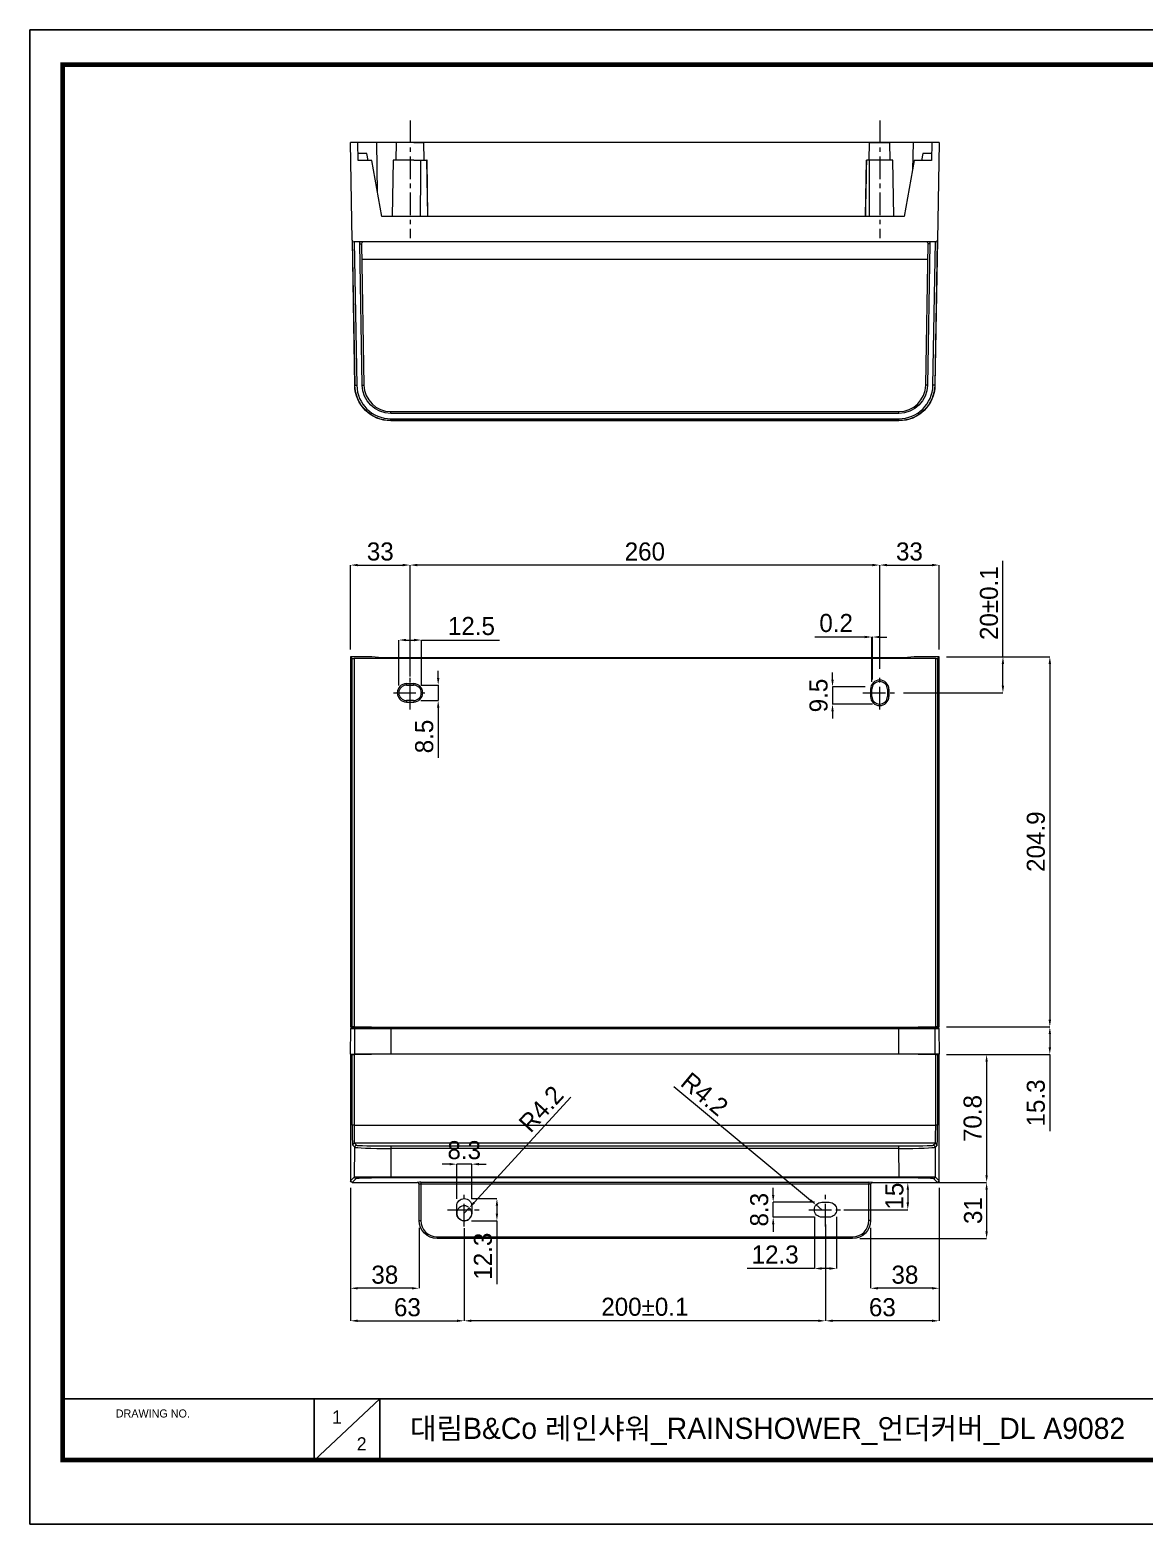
# Model space of a CAD drawing. Extents: x 1973 to 3101, y 0 to 827.
# Drawn here: x 1973 to 2590, y 0 to 827 of the extents above; entities that cross this region are included whole.
import ezdxf

# ---------------------------------------------------------------- set-up
doc = ezdxf.new("R2010")
doc.units = 0
doc.header["$LTSCALE"] = 10
doc.header["$MEASUREMENT"] = 0
doc.header["$PDMODE"] = 3
doc.header["$PDSIZE"] = -10
doc.linetypes.add('CENTER', pattern=[2, 1.25, -0.25, 0.25, -0.25])
doc.layers.get('0').update_dxf_attribs({"linetype": 'CONTINUOUS'})
doc.layers.get('DEFPOINTS').update_dxf_attribs({"linetype": 'CONTINUOUS'})
doc.layers.add('1', color=7, linetype='CONTINUOUS')
doc.styles.add('Daelim Dimension', font='\x7f\x7f\x7f\x7f.TTF')
doc.dimstyles.new('DEFAULT', dxfattribs={"dimscale": 2, "dimtxt": 2, "dimasz": 2, "dimexe": 0, "dimexo": 2, "dimgap": 1, "dimtad": 1, "dimdec": 1, "dimzin": 9, "dimdsep": 46, "dimtxsty": 'Daelim Dimension', "dimcen": 0.5, "dimclrd": 252, "dimclre": 252, "dimclrt": 3, "dimadec": 1, "dimazin": 0, "dimtfac": 1, "dimtdec": 1, "dimtix": 1, "dimtmove": 0, "dimatfit": 3, "dimfxl": 0, "dimtolj": 1, "dimtzin": 1, "dimlwd": 9, "dimlwe": 9, "dimarcsym": 0})

# ---------------------------------------------------------------- blocks, each defined once
blk = doc.blocks.new('*D3')
at = {"color": 5, "lineweight": 9, "ltscale": 0.5}
for p, q in [((2480.14, 479.97), (2537.38, 479.97)), ((2537.38, 475.97), (2537.38, 279.12)), ((2480.14, 275.12), (2537.38, 275.12))]:
    blk.add_line(p, q, dxfattribs=at)
at = {"color": 5, "ltscale": 0.5}
for points in [[(2536.72, 475.97), (2538.05, 475.97), (2537.38, 479.97)], [(2536.72, 279.12), (2538.05, 279.12), (2537.38, 275.12)]]:
    blk.add_solid(points, dxfattribs=at)
at = {"layer": 'DEFPOINTS', "color": 0, "ltscale": 0.5}
for p in [(2476.14, 479.97), (2476.14, 275.12), (2537.38, 275.12)]:
    blk.add_point(p, dxfattribs=at)
at = {"color": 7, "ltscale": 0.5, "insert": (2529.68, 377.63), "char_height": 10, "attachment_point": 5, "rotation": 90, "style": 'Daelim Dimension'}
blk.add_mtext('\\A1;204.9', dxfattribs=at)
blk = doc.blocks.new('*D4')
at = {"color": 5, "lineweight": 9, "ltscale": 0.5}
for p, q in [((2480.14, 275.12), (2537.38, 275.12)), ((2537.38, 271.12), (2537.38, 263.82)), ((2480.14, 259.82), (2537.38, 259.82)), ((2537.38, 259.82), (2537.38, 217.51))]:
    blk.add_line(p, q, dxfattribs=at)
at = {"color": 5, "ltscale": 0.5}
for points in [[(2536.72, 271.12), (2538.05, 271.12), (2537.38, 275.12)], [(2536.72, 263.82), (2538.05, 263.82), (2537.38, 259.82)]]:
    blk.add_solid(points, dxfattribs=at)
at = {"layer": 'DEFPOINTS', "color": 0, "ltscale": 0.5}
for p in [(2476.14, 275.12), (2476.14, 259.82), (2537.38, 259.82)]:
    blk.add_point(p, dxfattribs=at)
at = {"color": 7, "ltscale": 0.5, "insert": (2529.68, 233.04), "char_height": 10, "attachment_point": 5, "rotation": 90, "style": 'Daelim Dimension'}
blk.add_mtext('\\A1;15.3', dxfattribs=at)
blk = doc.blocks.new('*D5')
at = {"color": 5, "lineweight": 9, "ltscale": 0.5}
for p, q in [((2480.14, 259.82), (2502.39, 259.82)), ((2502.39, 255.82), (2502.39, 193.01)), ((2479.14, 189.01), (2502.39, 189.01))]:
    blk.add_line(p, q, dxfattribs=at)
at = {"color": 5, "ltscale": 0.5}
for points in [[(2501.72, 255.82), (2503.05, 255.82), (2502.39, 259.82)], [(2501.72, 193.01), (2503.05, 193.01), (2502.39, 189.01)]]:
    blk.add_solid(points, dxfattribs=at)
at = {"layer": 'DEFPOINTS', "color": 0, "ltscale": 0.5}
for p in [(2476.14, 259.82), (2475.14, 189.01), (2502.39, 189.01)]:
    blk.add_point(p, dxfattribs=at)
at = {"color": 7, "ltscale": 0.5, "insert": (2494.68, 224.42), "char_height": 10, "attachment_point": 5, "rotation": 90, "style": 'Daelim Dimension'}
blk.add_mtext('\\A1;70.8', dxfattribs=at)
blk = doc.blocks.new('*D6')
at = {"color": 5, "lineweight": 9, "ltscale": 0.5}
for p, q in [((2511.42, 479.97), (2511.42, 533.01)), ((2480.14, 479.97), (2511.42, 479.97)), ((2511.42, 463.97), (2511.42, 475.97)), ((2456.42, 459.97), (2511.42, 459.97))]:
    blk.add_line(p, q, dxfattribs=at)
at = {"color": 5, "ltscale": 0.5}
for points in [[(2510.75, 475.97), (2512.08, 475.97), (2511.42, 479.97)], [(2510.75, 463.97), (2512.08, 463.97), (2511.42, 459.97)]]:
    blk.add_solid(points, dxfattribs=at)
at = {"layer": 'DEFPOINTS', "color": 0, "ltscale": 0.5}
for p in [(2476.14, 479.97), (2511.42, 479.97), (2452.42, 459.97)]:
    blk.add_point(p, dxfattribs=at)
at = {"color": 7, "ltscale": 0.5, "insert": (2503.72, 509.59), "char_height": 10, "attachment_point": 5, "rotation": 90, "style": 'Daelim Dimension'}
blk.add_mtext('\\A1;20%%P0.1', dxfattribs=at)
blk = doc.blocks.new('*D7')
at = {"color": 5, "lineweight": 9, "ltscale": 0.5}
for p, q in [((2443.18, 189.01), (2502.39, 189.01)), ((2502.39, 185.01), (2502.39, 161.97)), ((2432.18, 157.97), (2502.39, 157.97))]:
    blk.add_line(p, q, dxfattribs=at)
at = {"color": 5, "ltscale": 0.5}
for points in [[(2501.72, 185.01), (2503.05, 185.01), (2502.39, 189.01)], [(2501.72, 161.97), (2503.05, 161.97), (2502.39, 157.97)]]:
    blk.add_solid(points, dxfattribs=at)
at = {"layer": 'DEFPOINTS', "color": 0, "ltscale": 0.5}
for p in [(2439.18, 189.01), (2428.18, 157.97), (2502.39, 157.97)]:
    blk.add_point(p, dxfattribs=at)
at = {"color": 7, "ltscale": 0.5, "insert": (2494.93, 173.49), "char_height": 10, "attachment_point": 5, "rotation": 90, "style": 'Daelim Dimension'}
blk.add_mtext('\\A1;31', dxfattribs=at)
blk = doc.blocks.new('*D8')
at = {"color": 5, "lineweight": 9, "ltscale": 0.5}
for p, q in [((2476.14, 186.01), (2476.14, 130.5)), ((2438.18, 163.97), (2438.18, 130.5)), ((2472.14, 130.5), (2442.18, 130.5))]:
    blk.add_line(p, q, dxfattribs=at)
at = {"color": 5, "ltscale": 0.5}
for points in [[(2442.18, 131.16), (2442.18, 129.83), (2438.18, 130.5)], [(2472.14, 131.16), (2472.14, 129.83), (2476.14, 130.5)]]:
    blk.add_solid(points, dxfattribs=at)
at = {"layer": 'DEFPOINTS', "color": 0, "ltscale": 0.5}
for p in [(2476.14, 190.01), (2438.18, 167.97), (2438.18, 130.5)]:
    blk.add_point(p, dxfattribs=at)
at = {"color": 7, "ltscale": 0.5, "insert": (2457.16, 137.95), "char_height": 10, "attachment_point": 5, "style": 'Daelim Dimension'}
blk.add_mtext('\\A1;38', dxfattribs=at)
blk = doc.blocks.new('*D9')
at = {"color": 5, "lineweight": 9, "ltscale": 0.5}
for p, q in [((2150.22, 186.01), (2150.22, 130.5)), ((2188.18, 163.97), (2188.18, 130.5)), ((2184.18, 130.5), (2154.22, 130.5))]:
    blk.add_line(p, q, dxfattribs=at)
at = {"color": 5, "ltscale": 0.5}
for points in [[(2154.22, 131.16), (2154.22, 129.83), (2150.22, 130.5)], [(2184.18, 131.16), (2184.18, 129.83), (2188.18, 130.5)]]:
    blk.add_solid(points, dxfattribs=at)
at = {"layer": 'DEFPOINTS', "color": 0, "ltscale": 0.5}
for p in [(2150.22, 190.01), (2188.18, 167.97), (2150.22, 130.5)]:
    blk.add_point(p, dxfattribs=at)
at = {"color": 7, "ltscale": 0.5, "insert": (2169.2, 137.95), "char_height": 10, "attachment_point": 5, "style": 'Daelim Dimension'}
blk.add_mtext('\\A1;38', dxfattribs=at)
blk = doc.blocks.new('*D10')
at = {"color": 5, "lineweight": 9, "ltscale": 0.5}
for p, q in [((2205.03, 199.17), (2201.03, 199.17)), ((2209.03, 179.97), (2209.03, 199.17)), ((2217.33, 199.17), (2209.03, 199.17)), ((2217.33, 179.97), (2217.33, 199.17)), ((2221.33, 199.17), (2225.33, 199.17))]:
    blk.add_line(p, q, dxfattribs=at)
at = {"color": 5, "ltscale": 0.5}
for points in [[(2205.03, 199.84), (2205.03, 198.51), (2209.03, 199.17)], [(2221.33, 199.84), (2221.33, 198.51), (2217.33, 199.17)]]:
    blk.add_solid(points, dxfattribs=at)
at = {"layer": 'DEFPOINTS', "color": 0, "ltscale": 0.5}
for p in [(2209.03, 199.17), (2209.03, 175.97), (2217.33, 175.97)]:
    blk.add_point(p, dxfattribs=at)
at = {"color": 7, "ltscale": 0.5, "insert": (2213.18, 206.87), "char_height": 10, "attachment_point": 5, "style": 'Daelim Dimension'}
blk.add_mtext('\\A1;8.3', dxfattribs=at)
blk = doc.blocks.new('*D11')
at = {"color": 5, "lineweight": 9, "ltscale": 0.5}
for p, q in [((2217.18, 180.12), (2231.27, 180.12)), ((2231.27, 176.12), (2231.27, 171.82)), ((2217.18, 167.82), (2231.27, 167.82)), ((2231.27, 167.82), (2231.27, 132.72))]:
    blk.add_line(p, q, dxfattribs=at)
at = {"color": 5, "ltscale": 0.5}
for points in [[(2230.6, 176.12), (2231.94, 176.12), (2231.27, 180.12)], [(2230.6, 171.82), (2231.94, 171.82), (2231.27, 167.82)]]:
    blk.add_solid(points, dxfattribs=at)
at = {"layer": 'DEFPOINTS', "color": 0, "ltscale": 0.5}
for p in [(2213.18, 180.12), (2213.18, 167.82), (2231.27, 167.82)]:
    blk.add_point(p, dxfattribs=at)
at = {"color": 7, "ltscale": 0.5, "insert": (2223.57, 148.25), "char_height": 10, "attachment_point": 5, "rotation": 90, "style": 'Daelim Dimension'}
blk.add_mtext('\\A1;12.3', dxfattribs=at)
blk = doc.blocks.new('*D12')
at = {"color": 5, "lineweight": 9, "ltscale": 0.5}
for p, q in [((2272.15, 236.26), (2218.68, 177.98)), ((2213.18, 171.97), (2215.98, 175.03))]:
    blk.add_line(p, q, dxfattribs=at)
blk.add_arc((2213.18, 171.97), 4.15, 55.22485, 47.46874, dxfattribs=at)
at = {"color": 5, "ltscale": 0.5}
blk.add_solid([(2218.19, 178.43), (2219.18, 177.53), (2215.98, 175.03)], dxfattribs=at)
at = {"layer": 'DEFPOINTS', "color": 0, "ltscale": 0.5}
for p in [(2215.98, 175.03), (2213.18, 171.97)]:
    blk.add_point(p, dxfattribs=at)
at = {"color": 7, "ltscale": 0.5, "insert": (2255.74, 229.76), "char_height": 10, "attachment_point": 5, "rotation": 47.46874, "style": 'Daelim Dimension'}
blk.add_mtext('\\A1;R4.2', dxfattribs=at)
blk = doc.blocks.new('*D13')
at = {"color": 5, "lineweight": 9, "ltscale": 0.5}
for p, q in [((2384.23, 182.12), (2384.23, 186.12)), ((2407.18, 178.12), (2384.23, 178.12)), ((2384.23, 169.82), (2384.23, 178.12)), ((2407.18, 169.82), (2384.23, 169.82)), ((2384.23, 165.82), (2384.23, 161.82))]:
    blk.add_line(p, q, dxfattribs=at)
at = {"color": 5, "ltscale": 0.5}
for points in [[(2383.57, 182.12), (2384.9, 182.12), (2384.23, 178.12)], [(2383.57, 165.82), (2384.9, 165.82), (2384.23, 169.82)]]:
    blk.add_solid(points, dxfattribs=at)
at = {"layer": 'DEFPOINTS', "color": 0, "ltscale": 0.5}
for p in [(2384.23, 178.12), (2411.18, 178.12), (2411.18, 169.82)]:
    blk.add_point(p, dxfattribs=at)
at = {"color": 7, "ltscale": 0.5, "insert": (2376.53, 173.97), "char_height": 10, "attachment_point": 5, "rotation": 90, "style": 'Daelim Dimension'}
blk.add_mtext('\\A1;8.3', dxfattribs=at)
blk = doc.blocks.new('*D14')
at = {"color": 5, "lineweight": 9, "ltscale": 0.5}
for p, q in [((2407.03, 169.97), (2407.03, 141.43)), ((2419.33, 169.97), (2419.33, 141.43)), ((2407.03, 141.43), (2369.79, 141.43)), ((2415.33, 141.43), (2411.03, 141.43))]:
    blk.add_line(p, q, dxfattribs=at)
at = {"color": 5, "ltscale": 0.5}
for points in [[(2411.03, 142.1), (2411.03, 140.76), (2407.03, 141.43)], [(2415.33, 142.1), (2415.33, 140.76), (2419.33, 141.43)]]:
    blk.add_solid(points, dxfattribs=at)
at = {"layer": 'DEFPOINTS', "color": 0, "ltscale": 0.5}
for p in [(2407.03, 173.97), (2419.33, 173.97), (2407.03, 141.43)]:
    blk.add_point(p, dxfattribs=at)
at = {"color": 7, "ltscale": 0.5, "insert": (2385.32, 149.13), "char_height": 10, "attachment_point": 5, "style": 'Daelim Dimension'}
blk.add_mtext('\\A1;12.3', dxfattribs=at)
blk = doc.blocks.new('*D15')
at = {"color": 5, "lineweight": 9, "ltscale": 0.5}
for p, q in [((2329.13, 242.15), (2404.91, 179.18)), ((2411.18, 173.97), (2407.98, 176.62))]:
    blk.add_line(p, q, dxfattribs=at)
at = {"color": 5, "ltscale": 0.5}
blk.add_solid([(2405.33, 179.69), (2404.48, 178.67), (2407.98, 176.62)], dxfattribs=at)
at = {"layer": 'DEFPOINTS', "color": 0, "ltscale": 0.5}
for p in [(2407.98, 176.62), (2411.18, 173.97)]:
    blk.add_point(p, dxfattribs=at)
at = {"color": 7, "ltscale": 0.5, "insert": (2346.26, 237.93), "char_height": 10, "attachment_point": 5, "rotation": 320.27264, "style": 'Daelim Dimension'}
blk.add_mtext('\\A1;R4.2', dxfattribs=at)
blk = doc.blocks.new('*D16')
at = {"color": 5, "lineweight": 9, "ltscale": 0.5}
for p, q in [((2443.8, 189.01), (2458.75, 189.01)), ((2458.75, 185.01), (2458.75, 177.97)), ((2423.33, 173.97), (2458.75, 173.97))]:
    blk.add_line(p, q, dxfattribs=at)
at = {"color": 5, "ltscale": 0.5}
for points in [[(2458.08, 185.01), (2459.42, 185.01), (2458.75, 189.01)], [(2458.08, 177.97), (2459.42, 177.97), (2458.75, 173.97)]]:
    blk.add_solid(points, dxfattribs=at)
at = {"layer": 'DEFPOINTS', "color": 0, "ltscale": 0.5}
for p in [(2439.8, 189.01), (2419.33, 173.97), (2458.75, 173.97)]:
    blk.add_point(p, dxfattribs=at)
at = {"color": 7, "ltscale": 0.5, "insert": (2451.36, 181.49), "char_height": 10, "attachment_point": 5, "rotation": 90, "style": 'Daelim Dimension'}
blk.add_mtext('\\A1;15', dxfattribs=at)
blk = doc.blocks.new('*D17')
at = {"color": 5, "lineweight": 9, "ltscale": 0.5}
for p, q in [((2413.18, 165.82), (2413.18, 112.5)), ((2213.18, 163.82), (2213.18, 112.5)), ((2409.18, 112.5), (2217.18, 112.5))]:
    blk.add_line(p, q, dxfattribs=at)
at = {"color": 5, "ltscale": 0.5}
for points in [[(2217.18, 113.17), (2217.18, 111.83), (2213.18, 112.5)], [(2409.18, 113.17), (2409.18, 111.83), (2413.18, 112.5)]]:
    blk.add_solid(points, dxfattribs=at)
at = {"layer": 'DEFPOINTS', "color": 0, "ltscale": 0.5}
for p in [(2213.18, 167.82), (2413.18, 169.82), (2213.18, 112.5)]:
    blk.add_point(p, dxfattribs=at)
at = {"color": 7, "ltscale": 0.5, "insert": (2313.18, 120.2), "char_height": 10, "attachment_point": 5, "style": 'Daelim Dimension'}
blk.add_mtext('\\A1;200%%P0.1', dxfattribs=at)
blk = doc.blocks.new('*D18')
at = {"color": 5, "lineweight": 9, "ltscale": 0.5}
for p, q in [((2150.22, 186.01), (2150.22, 112.5)), ((2213.18, 163.76), (2213.18, 112.5)), ((2154.22, 112.5), (2209.18, 112.5))]:
    blk.add_line(p, q, dxfattribs=at)
at = {"color": 5, "ltscale": 0.5}
for points in [[(2154.22, 113.17), (2154.22, 111.83), (2150.22, 112.5)], [(2209.18, 113.17), (2209.18, 111.83), (2213.18, 112.5)]]:
    blk.add_solid(points, dxfattribs=at)
at = {"layer": 'DEFPOINTS', "color": 0, "ltscale": 0.5}
for p in [(2150.22, 190.01), (2213.18, 167.76), (2213.18, 112.5)]:
    blk.add_point(p, dxfattribs=at)
at = {"color": 7, "ltscale": 0.5, "insert": (2181.7, 119.95), "char_height": 10, "attachment_point": 5, "style": 'Daelim Dimension'}
blk.add_mtext('\\A1;63', dxfattribs=at)
blk = doc.blocks.new('*D19')
at = {"color": 5, "lineweight": 9, "ltscale": 0.5}
for p, q in [((2476.14, 186.01), (2476.14, 112.5)), ((2413.18, 165.82), (2413.18, 112.5)), ((2472.14, 112.5), (2417.18, 112.5))]:
    blk.add_line(p, q, dxfattribs=at)
at = {"color": 5, "ltscale": 0.5}
for points in [[(2417.18, 113.17), (2417.18, 111.83), (2413.18, 112.5)], [(2472.14, 113.17), (2472.14, 111.83), (2476.14, 112.5)]]:
    blk.add_solid(points, dxfattribs=at)
at = {"layer": 'DEFPOINTS', "color": 0, "ltscale": 0.5}
for p in [(2476.14, 190.01), (2413.18, 169.82), (2413.18, 112.5)]:
    blk.add_point(p, dxfattribs=at)
at = {"color": 7, "ltscale": 0.5, "insert": (2444.66, 119.95), "char_height": 10, "attachment_point": 5, "style": 'Daelim Dimension'}
blk.add_mtext('\\A1;63', dxfattribs=at)
blk = doc.blocks.new('*D20')
at = {"color": 5, "lineweight": 9, "ltscale": 0.5}
for p, q in [((2434.93, 490.85), (2407.35, 490.85)), ((2438.93, 465.97), (2438.93, 490.85)), ((2439.15, 490.85), (2438.93, 490.85)), ((2439.15, 467.33), (2439.15, 490.85)), ((2443.15, 490.85), (2447.15, 490.85))]:
    blk.add_line(p, q, dxfattribs=at)
at = {"color": 5, "ltscale": 0.5}
for points in [[(2434.93, 491.52), (2434.93, 490.19), (2438.93, 490.85)], [(2443.15, 491.52), (2443.15, 490.19), (2439.15, 490.85)]]:
    blk.add_solid(points, dxfattribs=at)
at = {"layer": 'DEFPOINTS', "color": 0, "ltscale": 0.5}
for p in [(2438.93, 490.85), (2439.15, 463.33), (2438.93, 461.97)]:
    blk.add_point(p, dxfattribs=at)
at = {"color": 7, "ltscale": 0.5, "insert": (2419.08, 498.55), "char_height": 10, "attachment_point": 5, "style": 'Daelim Dimension'}
blk.add_mtext('\\A1;0.2', dxfattribs=at)
blk = doc.blocks.new('*D21')
at = {"color": 5, "lineweight": 9, "ltscale": 0.5}
for p, q in [((2417.08, 467.25), (2417.08, 471.25)), ((2435.12, 463.25), (2417.08, 463.25)), ((2417.08, 463.25), (2417.08, 453.72)), ((2439.18, 453.72), (2417.08, 453.72)), ((2417.08, 449.72), (2417.08, 445.72))]:
    blk.add_line(p, q, dxfattribs=at)
at = {"color": 5, "ltscale": 0.5}
for points in [[(2416.42, 467.25), (2417.75, 467.25), (2417.08, 463.25)], [(2416.42, 449.72), (2417.75, 449.72), (2417.08, 453.72)]]:
    blk.add_solid(points, dxfattribs=at)
at = {"layer": 'DEFPOINTS', "color": 0, "ltscale": 0.5}
for p in [(2439.12, 463.25), (2417.08, 453.72), (2443.18, 453.72)]:
    blk.add_point(p, dxfattribs=at)
at = {"color": 7, "ltscale": 0.5, "insert": (2409.38, 458.48), "char_height": 10, "attachment_point": 5, "rotation": 90, "style": 'Daelim Dimension'}
blk.add_mtext('\\A1;9.5', dxfattribs=at)
blk = doc.blocks.new('*D22')
at = {"color": 5, "lineweight": 9, "ltscale": 0.5}
for p, q in [((2198.76, 468.22), (2198.76, 472.22)), ((2189.18, 464.22), (2198.76, 464.22)), ((2198.76, 464.22), (2198.76, 455.72)), ((2189.18, 455.72), (2198.76, 455.72)), ((2198.76, 451.72), (2198.76, 423.92))]:
    blk.add_line(p, q, dxfattribs=at)
at = {"color": 5, "ltscale": 0.5}
for points in [[(2198.09, 468.22), (2199.42, 468.22), (2198.76, 464.22)], [(2198.09, 451.72), (2199.42, 451.72), (2198.76, 455.72)]]:
    blk.add_solid(points, dxfattribs=at)
at = {"layer": 'DEFPOINTS', "color": 0, "ltscale": 0.5}
for p in [(2185.18, 464.22), (2185.18, 455.72), (2198.76, 455.72)]:
    blk.add_point(p, dxfattribs=at)
at = {"color": 7, "ltscale": 0.5, "insert": (2191.06, 435.82), "char_height": 10, "attachment_point": 5, "rotation": 90, "style": 'Daelim Dimension'}
blk.add_mtext('\\A1;8.5', dxfattribs=at)
blk = doc.blocks.new('*D23')
at = {"color": 5, "lineweight": 9, "ltscale": 0.5}
for p, q in [((2176.93, 463.97), (2176.93, 489.19)), ((2180.93, 489.19), (2185.43, 489.19)), ((2189.43, 463.97), (2189.43, 489.19)), ((2189.43, 489.19), (2232.79, 489.19))]:
    blk.add_line(p, q, dxfattribs=at)
at = {"color": 5, "ltscale": 0.5}
for points in [[(2180.93, 489.86), (2180.93, 488.52), (2176.93, 489.19)], [(2185.43, 489.86), (2185.43, 488.52), (2189.43, 489.19)]]:
    blk.add_solid(points, dxfattribs=at)
at = {"layer": 'DEFPOINTS', "color": 0, "ltscale": 0.5}
for p in [(2176.93, 489.19), (2176.93, 459.97), (2189.43, 459.97)]:
    blk.add_point(p, dxfattribs=at)
at = {"color": 7, "ltscale": 0.5, "insert": (2217.16, 496.89), "char_height": 10, "attachment_point": 5, "style": 'Daelim Dimension'}
blk.add_mtext('\\A1;12.5', dxfattribs=at)
blk = doc.blocks.new('*D24')
at = {"color": 5, "lineweight": 9, "ltscale": 0.5}
for p, q in [((2443.18, 473.22), (2443.18, 530.67)), ((2447.18, 530.67), (2472.14, 530.67)), ((2476.14, 483.97), (2476.14, 530.67))]:
    blk.add_line(p, q, dxfattribs=at)
at = {"color": 5, "ltscale": 0.5}
for points in [[(2447.18, 531.34), (2447.18, 530), (2443.18, 530.67)], [(2472.14, 531.34), (2472.14, 530), (2476.14, 530.67)]]:
    blk.add_solid(points, dxfattribs=at)
at = {"layer": 'DEFPOINTS', "color": 0, "ltscale": 0.5}
for p in [(2476.14, 530.67), (2476.14, 479.97), (2443.18, 469.22)]:
    blk.add_point(p, dxfattribs=at)
at = {"color": 7, "ltscale": 0.5, "insert": (2459.66, 538.12), "char_height": 10, "attachment_point": 5, "style": 'Daelim Dimension'}
blk.add_mtext('\\A1;33', dxfattribs=at)
blk = doc.blocks.new('*D25')
at = {"color": 5, "lineweight": 9, "ltscale": 0.5}
for p, q in [((2183.18, 469.07), (2183.18, 530.67)), ((2439.18, 530.67), (2187.18, 530.67)), ((2443.18, 519.84), (2443.18, 530.67))]:
    blk.add_line(p, q, dxfattribs=at)
at = {"color": 5, "ltscale": 0.5}
for points in [[(2187.18, 531.34), (2187.18, 530), (2183.18, 530.67)], [(2439.18, 531.34), (2439.18, 530), (2443.18, 530.67)]]:
    blk.add_solid(points, dxfattribs=at)
at = {"layer": 'DEFPOINTS', "color": 0, "ltscale": 0.5}
for p in [(2183.18, 530.67), (2443.18, 515.84), (2183.18, 465.07)]:
    blk.add_point(p, dxfattribs=at)
at = {"color": 7, "ltscale": 0.5, "insert": (2313.18, 538.11), "char_height": 10, "attachment_point": 5, "style": 'Daelim Dimension'}
blk.add_mtext('\\A1;260', dxfattribs=at)
blk = doc.blocks.new('*D26')
at = {"color": 5, "lineweight": 9, "ltscale": 0.5}
for p, q in [((2150.22, 483.97), (2150.22, 530.67)), ((2154.22, 530.67), (2179.18, 530.67)), ((2183.18, 473.22), (2183.18, 530.67))]:
    blk.add_line(p, q, dxfattribs=at)
at = {"color": 5, "ltscale": 0.5}
for points in [[(2154.22, 531.34), (2154.22, 530), (2150.22, 530.67)], [(2179.18, 531.34), (2179.18, 530), (2183.18, 530.67)]]:
    blk.add_solid(points, dxfattribs=at)
at = {"layer": 'DEFPOINTS', "color": 0, "ltscale": 0.5}
for p in [(2183.18, 530.67), (2150.22, 479.97), (2183.18, 469.22)]:
    blk.add_point(p, dxfattribs=at)
at = {"color": 7, "ltscale": 0.5, "insert": (2166.7, 538.12), "char_height": 10, "attachment_point": 5, "style": 'Daelim Dimension'}
blk.add_mtext('\\A1;33', dxfattribs=at)

msp = doc.modelspace()

# ---------------------------------------------------------------- linework, layer by layer
at = {"lineweight": 18}
for p, q in [((2448.86, 764.49), (2437.49, 764.49)), ((2193.07, 723.49), (2173.28, 723.49)), ((2451.08, 723.49), (2435.27, 723.49)), ((2181.17, 465.07), (2185.19, 465.07)), ((2181.18, 464.22), (2185.18, 464.22)), ((2181.17, 454.87), (2185.19, 454.87)), ((2185.18, 455.72), (2181.18, 455.72)), ((2438.08, 461.98), (2438.08, 457.96)), ((2438.93, 457.97), (2438.93, 461.97)), ((2447.43, 461.97), (2447.43, 457.97)), ((2448.28, 461.98), (2448.28, 457.96))]:
    msp.add_line(p, q, dxfattribs=at)
at = {"color": 5}
msp.add_line((1990.84, 69.28), (2899.43, 69.28), dxfattribs=at)
at = {"color": 5, "ltscale": 40}
for p, q in [((2130.12, 69.28), (2130.12, 35.27)), ((2130.12, 69.28), (2130.12, 35.27)), ((2166.51, 69.28), (2130.12, 35.27)), ((2166.51, 69.28), (2130.12, 35.27)), ((2166.51, 69.28), (2166.51, 35.27)), ((2166.51, 69.28), (2166.51, 35.27))]:
    msp.add_line(p, q, dxfattribs=at)
at = {"ltscale": 0.5}
msp.add_lwpolyline([(1972.7, 0), (3101.1, 0), (3101.1, 826.8), (1972.7, 826.8)], close=True, dxfattribs=at)
at = {"color": 5, "linetype": 'ByBlock', "lineweight": 200, "const_width": 2.6}
msp.add_lwpolyline([(1990.84, 35.4), (3082.84, 35.4), (3082.84, 807.6), (1990.84, 807.6)], close=True, dxfattribs=at)
at = {"lineweight": 18}
for centre, radius, start, end in [((2181.23, 459.97), 5.1, 90.67805, 269.32195), ((2181.18, 459.97), 4.25, 90, 270), ((2185.18, 459.97), 4.25, 270, 90), ((2185.12, 459.97), 5.1, 270.67805, 89.32195), ((2443.18, 461.92), 5.1, 0.67805, 179.32195), ((2443.18, 461.97), 4.25, 0, 180), ((2443.18, 458.02), 5.1, 180.67805, 359.32195), ((2443.18, 457.97), 4.25, 180, 0)]:
    msp.add_arc(centre, radius, start, end, dxfattribs=at)
at = {"layer": '1', "color": 7, "linetype": 'Continuous', "lineweight": 18}
for p, q in [((2151.16, 710.47), (2150.22, 764.49)), ((2154.21, 764.49), (2150.22, 764.49)), ((2154.21, 764.49), (2150.22, 764.49)), ((2154.39, 754.49), (2154.21, 764.49)), ((2164.71, 764.49), (2154.21, 764.49)), ((2165.2, 736.66), (2164.71, 764.49)), ((2461.63, 764.49), (2164.72, 764.49)), ((2175.5, 764.49), (2175.33, 754.65)), ((2181.19, 764.49), (2175.5, 764.49)), ((2185.21, 764.49), (2181.19, 764.49)), ((2185.21, 764.49), (2190.89, 764.49)), ((2191.07, 754.65), (2190.89, 764.49)), ((2437.32, 754.65), (2437.49, 764.49)), ((2437.49, 764.49), (2448.86, 764.49)), ((2449.03, 754.65), (2448.86, 764.49)), ((2461.64, 764.49), (2461.37, 749.44)), ((2472.14, 764.49), (2461.64, 764.49)), ((2472.14, 764.49), (2471.96, 754.49)), ((2476.14, 764.49), (2472.14, 764.49)), ((2476.14, 764.49), (2475.19, 710.47)), ((2159.32, 758.49), (2154.32, 758.49)), ((2162.06, 754.49), (2154.39, 754.49)), ((2160.03, 754.49), (2159.32, 758.49)), ((2167.52, 723.49), (2162.06, 754.49)), ((2173.83, 754.65), (2173.28, 723.49)), ((2181.19, 754.65), (2173.83, 754.65)), ((2185.21, 754.65), (2181.19, 754.65)), ((2185.21, 754.65), (2188.91, 754.65)), ((2188.91, 754.65), (2192.48, 754.65)), ((2192.57, 754.65), (2192.48, 754.65)), ((2193.11, 723.49), (2192.57, 754.65)), ((2435.27, 723.49), (2435.81, 754.65)), ((2435.85, 754.65), (2435.81, 754.65)), ((2437.5, 754.65), (2435.85, 754.65)), ((2450.54, 754.65), (2437.5, 754.65)), ((2451.08, 723.49), (2450.54, 754.65)), ((2462.26, 754.49), (2456.8, 723.49)), ((2471.96, 754.49), (2462.26, 754.49)), ((2467.03, 758.49), (2466.32, 754.49)), ((2472.03, 758.49), (2467.03, 758.49)), ((2456.8, 723.49), (2167.52, 723.49)), ((2151.16, 710.47), (2152.56, 630.14)), ((2474.19, 709.49), (2152.16, 709.49)), ((2156.31, 708.48), (2157.68, 630.23)), ((2468.67, 630.23), (2470.04, 708.48)), ((2475.19, 710.47), (2473.79, 630.14)), ((2172.56, 615.61), (2453.79, 615.61)), ((2453.79, 610.49), (2172.56, 610.49)), ((2151.16, 479.03), (2150.22, 479.97)), ((2154.21, 479.97), (2150.22, 479.97)), ((2150.22, 479.97), (2150.22, 275.12)), ((2154.39, 479.8), (2154.21, 479.97)), ((2162.06, 479.8), (2154.39, 479.8)), ((2167.52, 479.26), (2162.06, 479.8)), ((2462.26, 479.8), (2456.8, 479.26)), ((2471.96, 479.8), (2462.26, 479.8)), ((2472.14, 479.97), (2471.96, 479.8)), ((2476.14, 479.97), (2472.14, 479.97)), ((2476.14, 479.97), (2475.19, 479.03)), ((2476.14, 275.12), (2476.14, 479.97)), ((2474.19, 479.01), (2152.16, 479.01)), ((2456.8, 479.26), (2167.52, 479.26)), ((2150.22, 275.12), (2151.16, 275.12)), ((2150.22, 259.97), (2150.34, 273.98)), ((2152.16, 275.12), (2151.16, 275.12)), ((2151.34, 274.97), (2153.68, 274.97)), ((2152.16, 275.12), (2161.88, 275.12)), ((2153.59, 274.97), (2153.59, 275.12)), ((2153.68, 274.97), (2172.56, 274.97)), ((2154.03, 274.97), (2154.03, 275.12)), ((2156.83, 275.12), (2156.83, 274.97)), ((2157.26, 275.12), (2157.26, 274.97)), ((2161.88, 275.12), (2161.88, 274.97)), ((2172.56, 274.97), (2453.79, 274.97)), ((2453.79, 274.97), (2472.67, 274.97)), ((2464.48, 275.12), (2474.19, 275.12)), ((2464.48, 274.97), (2464.48, 275.12)), ((2469.09, 274.97), (2469.09, 275.12)), ((2469.53, 274.97), (2469.53, 275.12)), ((2472.33, 275.12), (2472.33, 274.97)), ((2472.67, 274.97), (2475.01, 274.97)), ((2472.76, 275.12), (2472.76, 274.97)), ((2475.19, 275.12), (2474.19, 275.12)), ((2475.19, 275.12), (2476.14, 275.12)), ((2476.01, 273.98), (2476.14, 259.97)), ((2150.22, 259.97), (2152.56, 259.97)), ((2151.16, 259.82), (2150.22, 259.82)), ((2150.22, 259.82), (2150.22, 190.01)), ((2151.16, 259.82), (2152.16, 259.82)), ((2161.88, 259.82), (2152.16, 259.82)), ((2172.56, 259.97), (2152.56, 259.97)), ((2153.59, 259.82), (2153.59, 259.97)), ((2154.03, 259.82), (2154.03, 259.97)), ((2156.83, 259.97), (2156.83, 259.82)), ((2157.26, 259.97), (2157.26, 259.82)), ((2161.88, 259.97), (2161.88, 259.82)), ((2453.79, 259.97), (2172.56, 259.97)), ((2473.79, 259.97), (2453.79, 259.97)), ((2464.48, 259.82), (2464.48, 259.97)), ((2474.19, 259.82), (2464.48, 259.82)), ((2469.09, 259.82), (2469.09, 259.97)), ((2469.53, 259.82), (2469.53, 259.97)), ((2472.33, 259.97), (2472.33, 259.82)), ((2472.76, 259.97), (2472.76, 259.82)), ((2476.14, 259.97), (2473.79, 259.97)), ((2474.19, 259.82), (2475.19, 259.82)), ((2476.14, 259.82), (2475.19, 259.82)), ((2476.14, 190.01), (2476.14, 259.82)), ((2151.21, 189.01), (2187.18, 189.01)), ((2188.18, 167.97), (2188.18, 188.09)), ((2438.18, 188.09), (2438.18, 167.97)), ((2439.18, 189.01), (2475.14, 189.01)), ((2209.03, 171.97), (2209.03, 175.97)), ((2217.33, 175.97), (2217.33, 171.97)), ((2411.18, 178.12), (2415.18, 178.12)), ((2415.18, 169.82), (2411.18, 169.82)), ((2428.18, 157.97), (2198.18, 157.97))]:
    msp.add_line(p, q, dxfattribs=at)
at = {"layer": '1', "color": 7, "linetype": 'Continuous', "lineweight": 13}
for p, q in [((2152.68, 630.14), (2151.29, 710)), ((2152.3, 709.49), (2153.68, 630.16)), ((2155.31, 708.46), (2156.31, 708.48)), ((2156.68, 630.21), (2155.31, 708.46)), ((2471.04, 708.46), (2469.67, 630.21)), ((2471.04, 708.46), (2470.04, 708.48)), ((2472.67, 630.16), (2474.05, 709.49)), ((2475.06, 710), (2473.67, 630.14)), ((2469.88, 699.67), (2156.47, 699.67)), ((2152.56, 630.14), (2152.68, 630.14)), ((2152.68, 630.14), (2153.68, 630.16)), ((2156.68, 630.21), (2157.68, 630.23)), ((2469.67, 630.21), (2468.67, 630.23)), ((2473.67, 630.14), (2472.67, 630.16)), ((2473.67, 630.14), (2473.79, 630.14)), ((2172.56, 614.61), (2172.56, 615.61)), ((2453.79, 614.61), (2172.56, 614.61)), ((2453.79, 614.61), (2453.79, 615.61)), ((2172.56, 611.61), (2453.79, 611.61)), ((2172.56, 610.61), (2172.56, 611.61)), ((2453.79, 610.61), (2172.56, 610.61)), ((2172.56, 610.61), (2172.56, 610.49)), ((2453.79, 610.61), (2453.79, 611.61)), ((2453.79, 610.49), (2453.79, 610.61)), ((2151.16, 275.12), (2151.16, 479.03)), ((2152.16, 479.01), (2152.16, 275.12)), ((2474.19, 275.12), (2474.19, 479.01)), ((2475.19, 479.03), (2475.19, 275.12)), ((2181.17, 464.22), (2181.17, 465.07)), ((2185.19, 464.22), (2185.19, 465.07)), ((2181.17, 455.72), (2181.17, 454.87)), ((2185.19, 455.72), (2185.19, 454.87)), ((2438.93, 461.98), (2438.08, 461.98)), ((2438.93, 457.96), (2438.08, 457.96)), ((2447.43, 461.98), (2448.28, 461.98)), ((2447.43, 457.96), (2448.28, 457.96)), ((2152.68, 273.98), (2150.34, 273.98)), ((2152.56, 259.97), (2152.68, 273.98)), ((2172.56, 273.98), (2152.68, 273.98)), ((2172.56, 274.97), (2172.56, 273.98)), ((2453.79, 273.98), (2172.56, 273.98)), ((2172.56, 273.98), (2172.56, 259.97)), ((2453.79, 274.97), (2453.79, 273.98)), ((2473.67, 273.98), (2453.79, 273.98)), ((2453.79, 259.97), (2453.79, 273.98)), ((2476.01, 273.98), (2473.67, 273.98)), ((2473.67, 273.98), (2473.79, 259.97)), ((2151.16, 220.8), (2151.16, 259.82)), ((2152.16, 259.82), (2152.16, 220.8)), ((2474.19, 220.8), (2474.19, 259.82)), ((2475.19, 259.82), (2475.19, 220.8)), ((2152.16, 220.8), (2151.16, 220.8)), ((2152.16, 220.8), (2474.19, 220.8)), ((2475.19, 220.8), (2474.19, 220.8)), ((2152.52, 208.63), (2151.35, 209.8)), ((2474, 210.8), (2152.35, 210.8)), ((2152.35, 210.8), (2153.52, 209.63)), ((2152.37, 192.17), (2152.52, 208.63)), ((2172.59, 207.82), (2172.45, 192.09)), ((2172.59, 209.27), (2453.76, 209.27)), ((2172.59, 209.27), (2172.59, 207.82)), ((2453.76, 207.82), (2172.59, 207.82)), ((2453.76, 207.82), (2453.76, 209.27)), ((2453.9, 192.09), (2453.76, 207.82)), ((2472.83, 209.63), (2474, 210.8)), ((2475, 209.8), (2473.83, 208.63)), ((2473.83, 208.63), (2473.98, 192.17)), ((2150.22, 190.01), (2152.37, 192.17)), ((2153.37, 191.17), (2151.21, 189.01)), ((2172.45, 192.09), (2172.45, 191.54)), ((2172.45, 192.09), (2453.9, 192.09)), ((2453.9, 191.54), (2172.45, 191.54)), ((2453.9, 191.54), (2453.9, 192.09)), ((2475.14, 189.01), (2472.98, 191.17)), ((2473.98, 192.17), (2476.14, 190.01)), ((2187.18, 189.01), (2187.18, 189.09)), ((2189.18, 189.13), (2189.18, 188.13)), ((2189.18, 189.13), (2437.18, 189.13)), ((2437.18, 188.13), (2189.18, 188.13)), ((2189.18, 188.13), (2189.18, 167.97)), ((2437.18, 189.13), (2437.18, 188.13)), ((2437.18, 167.97), (2437.18, 188.13)), ((2439.18, 189.09), (2439.18, 189.01)), ((2188.18, 167.97), (2189.18, 167.97)), ((2438.18, 167.97), (2437.18, 167.97)), ((2198.18, 157.97), (2198.18, 158.97)), ((2198.18, 158.97), (2428.18, 158.97)), ((2428.18, 157.97), (2428.18, 158.97))]:
    msp.add_line(p, q, dxfattribs=at)
at = {"layer": '1', "color": 1, "linetype": 'CENTER', "lineweight": 13}
for p, q in [((2183.18, 450.73), (2183.18, 469.22)), ((2183.18, 454.87), (2183.18, 465.07)), ((2443.18, 450.73), (2443.18, 469.22)), ((2173.93, 459.97), (2192.42, 459.97)), ((2433.93, 459.97), (2452.42, 459.97)), ((2213.18, 164.73), (2213.18, 183.22)), ((2413.18, 164.73), (2413.18, 183.22)), ((2203.93, 173.97), (2222.42, 173.97)), ((2403.93, 173.97), (2422.42, 173.97))]:
    msp.add_line(p, q, dxfattribs=at)
at = {"layer": '1', "color": 7, "linetype": 'Continuous', "lineweight": 18}
for centre, radius, start, end in [((2152.16, 710.49), 1, 181, 270), ((2474.19, 710.49), 1, 270, 359), ((2172.56, 630.49), 14.88, 181, 270), ((2453.79, 630.49), 14.88, 270, 359)]:
    msp.add_arc(centre, radius, start, end, dxfattribs=at)
at = {"layer": '1', "color": 7, "linetype": 'Continuous', "lineweight": 18, "extrusion": (0, 0, -1)}
for centre, radius, start, end in [((-2172.56, 630.49), 20, 270, 359), ((-2453.79, 630.49), 20, 181, 270), ((-2213.18, 175.97), 4.15, 0, 180), ((-2411.18, 173.97), 4.15, 270, 90), ((-2415.18, 173.97), 4.15, 90, 270), ((-2198.18, 167.97), 10, 270, 0), ((-2213.18, 171.97), 4.15, 180, 0), ((-2428.18, 167.97), 10, 180, 270)]:
    msp.add_arc(centre, radius, start, end, dxfattribs=at)
at = {"layer": '1', "color": 7, "linetype": 'Continuous', "lineweight": 13, "extrusion": (0, 0, -1)}
for centre, radius, start, end in [((-2172.56, 630.49), 19.88, 270, 359), ((-2172.56, 630.49), 15.88, 270, 359), ((-2453.79, 630.49), 15.88, 181, 270), ((-2453.79, 630.49), 19.88, 181, 270)]:
    msp.add_arc(centre, radius, start, end, dxfattribs=at)
at = {"layer": '1', "color": 7, "linetype": 'Continuous', "lineweight": 13}
for centre, radius, start, end in [((2172.56, 630.49), 18.88, 181, 270), ((2453.79, 630.49), 18.88, 270, 359), ((2198.18, 167.97), 9, 180, 270), ((2428.18, 167.97), 9, 270, 0)]:
    msp.add_arc(centre, radius, start, end, dxfattribs=at)
at = {"layer": '1', "color": 7, "linetype": 'Continuous', "lineweight": 13, "extrusion": (0, 0, -1)}
for centre, major_axis, start_param, end_param in [((2157.31, 708.5), (-1.43, 1.4), 5.489099, 6.025058), ((2469.04, 708.5), (1.43, 1.4), 0.258128, 0.794086)]:
    msp.add_ellipse(centre, major_axis=major_axis, ratio=0.999922, start_param=start_param, end_param=end_param, dxfattribs=at)
at = {"layer": '1', "color": 7, "linetype": 'Continuous', "lineweight": 18}
for centre, major_axis, ratio, start_param, end_param in [((2157.31, 708.5), (-0.713, 0.701), 0.999768, 5.62196, 7.077271), ((2469.04, 708.5), (0.713, 0.701), 0.999768, 5.489099, 6.944411), ((2152.16, 479.03), (1, 0), 0.017455, 3.159046, 4.712389), ((2474.19, 479.03), (1, 0), 0.017455, 4.712389, 6.265732), ((2187.18, 188.01), (0, -1), 0.999848, 1.570796, 3.141593), ((2439.18, 188.01), (0, -1), 0.999848, 3.141593, 4.712389)]:
    msp.add_ellipse(centre, major_axis=major_axis, ratio=ratio, start_param=start_param, end_param=end_param, dxfattribs=at)
at = {"layer": '1', "color": 7, "linetype": 'Continuous', "lineweight": 18, "extrusion": (0, 0, -1)}
for centre, major_axis, ratio, start_param, end_param in [((2151.34, 273.97), (1, 0), 0.999848, 3.150319, 4.712389), ((2475.01, 273.97), (-1, 0), 0.999848, 1.570796, 3.132866), ((2151.22, 190.01), (0.707, 0.707), 0.999695, 2.356347, 3.926839), ((2475.13, 190.01), (-0.707, 0.707), 0.999695, 2.356347, 3.926839)]:
    msp.add_ellipse(centre, major_axis=major_axis, ratio=ratio, start_param=start_param, end_param=end_param, dxfattribs=at)
at = {"layer": '1', "color": 7, "linetype": 'Continuous', "lineweight": 13}
for centre, major_axis, ratio, start_param, end_param in [((2153.68, 273.97), (0, -1), 0.999848, 3.141593, 4.703662), ((2472.67, 273.97), (0, -1), 0.999848, 1.579523, 3.141593), ((2151.35, 220.8), (0, 11), 0.017455, 1.570796, 3.124139), ((2152.35, 220.8), (0, 10), 0.019201, 1.570796, 3.124139), ((2474, 220.8), (0, 10), 0.019201, 3.159046, 4.712389), ((2475, 220.8), (0, 11), 0.017455, 3.159046, 4.712389), ((2152.35, 209.8), (0.707, 0.707), 0.999695, 0.78555, 2.356042), ((2153.52, 208.63), (0.707, 0.707), 0.999695, 0.78555, 2.356042), ((2172.51, 208.64), (-20, 0.01), 0.040737, 0.019178, 1.574364), ((2172.51, 209.64), (-19, 0), 0.019346, 0.019346, 1.574532), ((2453.84, 209.64), (19, 0), 0.019346, 4.708653, 6.263839), ((2453.84, 208.64), (20, 0.01), 0.040737, 4.708821, 6.264007), ((2472.83, 208.63), (0.707, -0.707), 0.999695, 0.78555, 2.356042), ((2474, 209.8), (0.707, -0.707), 0.999695, 0.78555, 2.356042), ((2172.37, 192.17), (-20, 0.01), 0.003656, 0.019483, 1.574669), ((2153.37, 192.17), (-0.707, 0.707), 0.999695, 0.78555, 2.356042), ((2172.37, 191.17), (19, 0), 0.019686, 1.56672, 3.121906), ((2453.98, 192.17), (20, 0.01), 0.003656, 4.708517, 6.263702), ((2453.98, 191.17), (-19, 0), 0.019686, 3.16128, 4.716465), ((2472.98, 192.17), (-0.707, -0.707), 0.999695, 0.78555, 2.356042), ((2189.18, 189.09), (2, 0), 0.017455, 1.570796, 3.141593), ((2187.18, 188.09), (1, 0), 0.999848, 0, 1.570796), ((2189.18, 188.09), (1, 0), 0.03491, 1.570796, 3.141593), ((2437.18, 189.09), (2, 0), 0.017455, 0, 1.570796), ((2437.18, 188.09), (1, 0), 0.03491, 0, 1.570796), ((2439.18, 188.09), (-1, 0), 0.999848, 4.712389, 6.283185)]:
    msp.add_ellipse(centre, major_axis=major_axis, ratio=ratio, start_param=start_param, end_param=end_param, dxfattribs=at)
at = {"layer": '1', "color": 1, "linetype": 'CENTER', "lineweight": 13}
for points in [[(2183.18, 776.74), (2183.18, 755.99), (2183.18, 711.49)], [(2443.18, 776.74), (2443.18, 755.99), (2443.18, 711.49)]]:
    msp.add_open_spline(points, degree=1, knots=[0, 0, 0.10101, 1, 1], dxfattribs=at)
at = {"layer": '1', "color": 7, "linetype": 'Continuous', "lineweight": 18}
for points, knots in [([(2188.91, 754.65), (2188.9, 749.98), (2188.89, 745.31), (2188.87, 734.93), (2188.86, 729.21), (2188.85, 723.49)], [0, 0, 0, 0, 0.449272, 0.449272, 1, 1, 1, 1]), ([(2193.07, 723.49), (2193.04, 724.81), (2193.02, 726.12), (2192.82, 736.51), (2192.65, 745.58), (2192.48, 754.65)], [0, 0, 0, 0, 0.126684, 0.126684, 1, 1, 1, 1]), ([(2435.85, 754.65), (2435.76, 749.98), (2435.67, 745.32), (2435.48, 734.93), (2435.37, 729.21), (2435.27, 723.49)], [0, 0, 0, 0, 0.449211, 0.449211, 1, 1, 1, 1]), ([(2437.52, 723.49), (2437.52, 724.81), (2437.52, 726.12), (2437.53, 736.51), (2437.52, 745.58), (2437.5, 754.65)], [0, 0, 0, 0, 0.126645, 0.126645, 1, 1, 1, 1])]:
    msp.add_open_spline(points, degree=3, knots=knots, dxfattribs=at)

# ---------------------------------------------------------------- texts
at = {"color": 5, "ltscale": 40, "style": 'Daelim Dimension'}
msp.add_text('DRAWING NO.', height=4.453, dxfattribs=at).set_placement((2020.26, 58.99))
at = {"char_height": 7.29, "width": 10.17, "attachment_point": 1, "style": 'Daelim Dimension'}
for s, insert in [('1', (2140.01, 62.9)), ('2', (2153.69, 48.05))]:
    msp.add_mtext(s, dxfattribs=dict(at, insert=insert))
at = {"color": 2, "insert": (2183.19, 58.85), "char_height": 11.7115, "width": 779.0284, "attachment_point": 1, "style": 'Daelim Dimension'}
msp.add_mtext('대림B&Co 레인샤워_RAINSHOWER_언더커버_DL A9082', dxfattribs=at)

# ---------------------------------------------------------------- dimensions: what is measured, and where the dimension line sits
at = {"color": 5, "ltscale": 0.5}
for base, p1, p2, picture, middle in [((2183.18, 530.67), (2150.22, 479.97), (2183.18, 469.22), '*D26', (2166.7, 538.12)), ((2183.18, 530.67), (2443.18, 515.84), (2183.18, 465.07), '*D25', (2313.18, 538.11)), ((2476.14, 530.67), (2443.18, 469.22), (2476.14, 479.97), '*D24', (2459.66, 538.12)), ((2209.03, 199.17), (2217.33, 175.97), (2209.03, 175.97), '*D10', (2213.18, 206.87)), ((2150.22, 130.5), (2188.18, 167.97), (2150.22, 190.01), '*D9', (2169.2, 137.95)), ((2213.18, 112.5), (2150.22, 190.01), (2213.18, 167.76), '*D18', (2181.7, 119.95)), ((2413.18, 112.5), (2476.14, 190.01), (2413.18, 169.82), '*D19', (2444.66, 119.95)), ((2438.18, 130.5), (2476.14, 190.01), (2438.18, 167.97), '*D8', (2457.16, 137.95))]:
    dim = msp.add_linear_dim(base=base, p1=p1, p2=p2, dimstyle='DEFAULT', override={"dimtxt": 5, "dimclrd": 5, "dimclre": 5, "dimclrt": 7}, dxfattribs=at)
    dim.commit()
    dim.dimension.update_dxf_attribs({"geometry": picture, "text_midpoint": middle})
dim = msp.add_linear_dim(base=(2511.42, 479.97), p1=(2452.42, 459.97), p2=(2476.14, 479.97), angle=90, text='<>%%P0.1', dimstyle='DEFAULT', override={"dimtxt": 5, "dimclrd": 5, "dimclre": 5, "dimclrt": 7}, dxfattribs=at)
dim.commit()
dim.dimension.update_dxf_attribs({"geometry": '*D6', "text_midpoint": (2511.42, 509.59), "dimtype": 160})
for base, p1, p2, picture, middle in [((2438.93, 490.85), (2439.15, 463.33), (2438.93, 461.97), '*D20', (2419.08, 490.85)), ((2176.93, 489.19), (2189.43, 459.97), (2176.93, 459.97), '*D23', (2217.16, 489.19)), ((2407.03, 141.43), (2419.33, 173.97), (2407.03, 173.97), '*D14', (2385.32, 141.43))]:
    dim = msp.add_linear_dim(base=base, p1=p1, p2=p2, dimstyle='DEFAULT', override={"dimtxt": 5, "dimclrd": 5, "dimclre": 5, "dimclrt": 7}, dxfattribs=at)
    dim.commit()
    dim.dimension.update_dxf_attribs({"geometry": picture, "text_midpoint": middle, "dimtype": 160})
for base, p1, p2, picture, middle in [((2537.38328792, 275.12223737), (2476.13506273, 479.97223737), (2476.13506273, 275.12223737), '*D3', (2537.38328792, 377.63189343)), ((2198.76, 455.72), (2185.18, 464.22), (2185.18, 455.72), '*D22', (2198.76, 435.82)), ((2537.38, 259.82), (2476.14, 275.12), (2476.14, 259.82), '*D4', (2537.38, 233.04)), ((2384.23, 178.12), (2411.18, 169.82), (2411.18, 178.12), '*D13', (2384.23, 173.97)), ((2458.75, 173.97), (2439.8, 189.01), (2419.33, 173.97), '*D16', (2458.75, 181.49)), ((2502.39, 157.97), (2439.18, 189.01), (2428.18, 157.97), '*D7', (2502.39, 173.49)), ((2231.27, 167.82), (2213.18, 180.12), (2213.18, 167.82), '*D11', (2231.27, 148.25))]:
    dim = msp.add_linear_dim(base=base, p1=p1, p2=p2, angle=90, dimstyle='DEFAULT', override={"dimtxt": 5, "dimclrd": 5, "dimclre": 5, "dimclrt": 7}, dxfattribs=at)
    dim.commit()
    dim.dimension.update_dxf_attribs({"geometry": picture, "text_midpoint": middle, "dimtype": 160})
for base, p1, p2, picture, middle in [((2417.08, 453.72), (2439.12, 463.25), (2443.18, 453.72), '*D21', (2409.38, 458.48)), ((2502.39, 189.01), (2476.14, 259.82), (2475.14, 189.01), '*D5', (2494.68, 224.42))]:
    dim = msp.add_linear_dim(base=base, p1=p1, p2=p2, angle=90, dimstyle='DEFAULT', override={"dimtxt": 5, "dimclrd": 5, "dimclre": 5, "dimclrt": 7}, dxfattribs=at)
    dim.commit()
    dim.dimension.update_dxf_attribs({"geometry": picture, "text_midpoint": middle})
for center, mpoint, picture, middle in [((2411.18, 173.97), (2407.98, 176.62), '*D15', (2341.34, 232)), ((2213.175, 171.9722), (2215.9804, 175.0304), '*D12', (2261.4139, 224.5581))]:
    dim = msp.add_radius_dim(center=center, mpoint=mpoint, dimstyle='DEFAULT', override={"dimtxt": 5, "dimclrd": 5, "dimclre": 5, "dimclrt": 7}, dxfattribs=at)
    dim.commit()
    dim.dimension.update_dxf_attribs({"geometry": picture, "text_midpoint": middle, "dimtype": 164})
dim = msp.add_linear_dim(base=(2213.18, 112.5), p1=(2413.18, 169.82), p2=(2213.18, 167.82), text='<>%%P0.1', dimstyle='DEFAULT', override={"dimtxt": 5, "dimclrd": 5, "dimclre": 5, "dimclrt": 7}, dxfattribs=at)
dim.commit()
dim.dimension.update_dxf_attribs({"geometry": '*D17', "text_midpoint": (2313.18, 120.2)})

doc.saveas('drawing.dxf')
